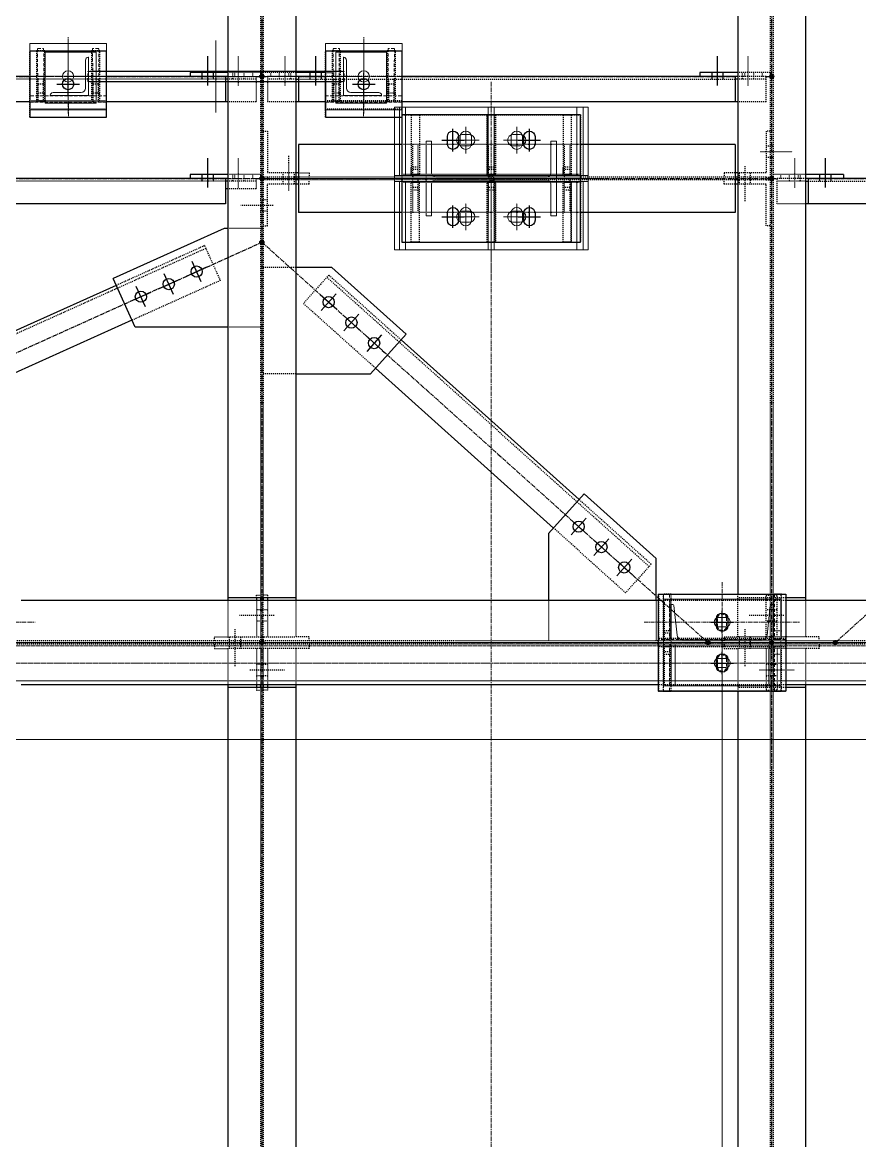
# Model space of a CAD drawing. Header units: millimetres. Extents: x -1319 to 21258, y 11161 to 27532.
# Drawn here: x 14757 to 16399, y 17496 to 19688 of the extents above; entities that cross this region are included whole.
import ezdxf

# ---------------------------------------------------------------- set-up
doc = ezdxf.new("R2010")
doc.units = ezdxf.units.MM
for name, pattern in [('CENTER', [12.7, 7.9375, -1.5875, 1.5875, -1.5875]), ('CENTER2', [1.125, 0.75, -0.125, 0.125, -0.125]), ('DXK_LINE_DOT2', [3.9198, 1.9599, -1.9599]), ('HIDDEN', [9.525, 6.35, -3.175])]:
    doc.linetypes.add(name, pattern=pattern)
for name, color, linetype in [('1', 7, 'Continuous'), ('2', 7, 'Continuous'), ('4', 7, 'Continuous')]:
    doc.layers.add(name, color=color, linetype=linetype)
for name, color, linetype, lineweight in [('Belt', 4, 'Continuous', 9), ('CEN', 1, 'CENTER', 9), ('CENETR LINE', 1, 'CENTER2', 9), ('CENTER', 1, 'CENTER', 9), ('HIDDEN', 3, 'HIDDEN', 9), ('MAIN OBJECT', 2, 'Continuous', 18), ('OBJECT', 2, 'Continuous', 18), ('STR25', 30, 'Continuous', 5), ('STRUC-25HD', 3, 'HIDDEN', 5)]:
    doc.layers.add(name, color=color, linetype=linetype, lineweight=lineweight)

# ---------------------------------------------------------------- blocks, each defined once
blk = doc.blocks.new('A$Cfeb8c868')
at = {"layer": '4', "linetype": 'Continuous'}
for points in [[(9500, -3904, -1), (9500, -3896, -1)], [(9500, -3904, -1), (9500, -3896, -1)], [(10500, -3904, -1), (10500, -3896, -1)], [(9500, -4104, -1), (9500, -4096, -1)], [(9500, -4104, -1), (9500, -4096, -1)], [(10500, -4104, -1), (10500, -4096, -1)], [(10500, -4104, -1), (10500, -4096, -1)], [(9500, -4229, -1), (9500, -4221, -1)], [(9500, -4229, -1), (9500, -4221, -1)], [(9500, -5014, -1), (9500, -5006, -1)], [(9500, -5014, -1), (9500, -5006, -1)], [(10375, -5014, -1), (10375, -5006, -1)], [(10500, -5014, -1), (10500, -5006, -1)], [(10500, -5014, -1), (10500, -5006, -1)], [(10625, -5014, -1), (10625, -5006, -1)]]:
    blk.add_hatch(color=4, dxfattribs=at).paths.add_polyline_path(points)
at = {"layer": '1', "color": 4, "linetype": 'DXK_LINE_DOT2'}
for p, q in [((9497.1, -3071.6), (9497.1, -4922.2)), ((9502.8, -3071.6), (9502.8, -4922.2)), ((10497.1, -3071.6), (10497.1, -4998.7)), ((10502.9, -3071.6), (10502.9, -4998.7)), ((9045, -3948), (9045, -3850)), ((9045, -3850), (9195, -3850)), ((9058, -3850), (9058, -3948)), ((9074, -3850), (9058, -3850)), ((9074, -3948), (9074, -3850)), ((9166, -3850), (9166, -3948)), ((9182, -3850), (9166, -3850)), ((9182, -3948), (9182, -3850)), ((9195, -3948), (9195, -3850)), ((9625, -3948), (9625, -3850)), ((9625, -3850), (9775, -3850)), ((9638, -3850), (9638, -3948)), ((9654, -3850), (9638, -3850)), ((9654, -3948), (9654, -3850)), ((9746, -3850), (9746, -3948)), ((9762, -3850), (9746, -3850)), ((9762, -3948), (9762, -3850)), ((9775, -3948), (9775, -3850)), ((9454.1, -3918), (9454.1, -3860)), ((9545.8, -3918), (9545.8, -3860)), ((10454.1, -3918), (10454.1, -3860)), ((9195, -3900), (9045, -3900)), ((9428.4, -3900), (9489.1, -3900)), ((9497.1, -3892), (9433.4, -3892)), ((9443.1, -3900), (9443.1, -3892)), ((9443.1, -3905), (9443.1, -3900)), ((9447.1, -3900), (9447.1, -3892)), ((9465.1, -3900), (9465.1, -3892)), ((9465.1, -3905), (9465.1, -3900)), ((9482.1, -3900), (9482.1, -3892)), ((9489.1, -3900), (9489.1, -3950)), ((9497.1, -3892), (9497.1, -3900)), ((9566.6, -3892), (9502.8, -3892)), ((9510.8, -3900), (9510.8, -3950)), ((9571.6, -3900), (9510.8, -3900)), ((9517.9, -3900), (9517.9, -3892)), ((9534.8, -3900), (9534.8, -3892)), ((9534.8, -3905), (9534.8, -3900)), ((9552.8, -3900), (9552.8, -3892)), ((9556.8, -3900), (9556.8, -3892)), ((9556.8, -3905), (9556.8, -3900)), ((9625, -3892), (9640.8, -3892)), ((9775, -3900), (9625, -3900)), ((9640.8, -3892), (9640.8, -3900)), ((10489.1, -3900), (10428.4, -3900)), ((10497.1, -3892), (10433.4, -3892)), ((10443.1, -3900), (10443.1, -3892)), ((10443.1, -3905), (10443.1, -3900)), ((10447.1, -3900), (10447.1, -3892)), ((10465.1, -3900), (10465.1, -3892)), ((10465.1, -3905), (10465.1, -3900)), ((10482.1, -3900), (10482.1, -3892)), ((10489.1, -3950), (10489.1, -3900)), ((10497.1, -3892), (10497.1, -3900)), ((9428.4, -3905), (8630, -3905)), ((9061, -3950), (9061, -3905)), ((9071, -3914.9), (9061, -3914.9)), ((9071, -3905), (9071, -3950)), ((9169, -3950), (9169, -3905)), ((9179, -3914.9), (9169, -3914.9)), ((9179, -3905), (9179, -3950)), ((9489.1, -3905), (9433.4, -3905)), ((9566.6, -3905), (9510.8, -3905)), ((9571.6, -3905), (10428.4, -3905)), ((9641, -3950), (9641, -3905)), ((9651, -3914.9), (9641, -3914.9)), ((9651, -3905), (9651, -3950)), ((9749, -3950), (9749, -3905)), ((9759, -3914.9), (9749, -3914.9)), ((9759, -3905), (9759, -3950)), ((10489.1, -3905), (10433.4, -3905)), ((9074, -3933), (9058, -3933)), ((9182, -3933), (9166, -3933)), ((9654, -3933), (9638, -3933)), ((9762, -3933), (9746, -3933)), ((9045, -3964), (9045, -3948)), ((9195, -3948), (9045, -3948)), ((9195, -3950), (9045, -3950)), ((9195, -3964), (9045, -3964)), ((9045, -3980), (9045, -3964)), ((9058, -3948), (9074, -3948)), ((9166, -3948), (9182, -3948)), ((9195, -3964), (9195, -3948)), ((9195, -3980), (9195, -3964)), ((9489.1, -3950), (9428.4, -3950)), ((9566.6, -3950), (9510.8, -3950)), ((9625, -3964), (9625, -3948)), ((9775, -3948), (9625, -3948)), ((9775, -3950), (9625, -3950)), ((9775, -3964), (9625, -3964)), ((9625, -3980), (9625, -3964)), ((9638, -3948), (9654, -3948)), ((9746, -3948), (9762, -3948)), ((9775, -3964), (9775, -3948)), ((9775, -3980), (9775, -3964)), ((10489.1, -3950), (10433.4, -3950)), ((9045, -3980), (9195, -3980)), ((9625, -3980), (9775, -3980)), ((9774.9, -3975), (9774.9, -4225)), ((9774.9, -3975), (10124.9, -3975)), ((9793, -3975), (9793, -4077)), ((9793, -3975), (9793, -4077)), ((9793, -3975), (9809, -3975)), ((9809, -3975), (9809, -4077)), ((9809, -3975), (9809, -4077)), ((9941.9, -3975), (9942, -3975)), ((9941.9, -3975), (9941.9, -4077.1)), ((9941.9, -3975), (9958, -3975)), ((9942, -4077.1), (9942, -3975)), ((9957.9, -3975), (9957.9, -4077.1)), ((9958, -3975), (9958, -4077.1)), ((10091, -3975), (10091, -4077)), ((10091, -3975), (10091, -4077)), ((10091, -3975), (10107, -3975)), ((10107, -3975), (10107, -4077)), ((10107, -3975), (10107, -4077)), ((10124.9, -3975), (10124.9, -4225)), ((9502.8, -4007.2), (9510.8, -4007.2)), ((9510.8, -4007.2), (9510.8, -4089.2)), ((10497.1, -4007.2), (10489.1, -4007.2)), ((10489.1, -4007.2), (10489.1, -4089.2)), ((10124.9, -4033.4), (9774.9, -4033.4)), ((9795.9, -4097.2), (9795.9, -4033.4)), ((9805.9, -4033.4), (9805.9, -4097.2)), ((9944.9, -4097.2), (9944.9, -4033.4)), ((9954.9, -4033.4), (9954.9, -4097.2)), ((10093.9, -4097.2), (10093.9, -4033.4)), ((10103.9, -4033.4), (10103.9, -4097.2)), ((9552.8, -4123.9), (9552.8, -4055.9)), ((10478, -4047.2), (10541, -4047.2)), ((10489.1, -4036.2), (10497.1, -4036.2)), ((10497.1, -4036.2), (10502.9, -4036.2)), ((9454.1, -4118), (9454.1, -4060)), ((9793, -4092), (9793, -4077)), ((9793, -4077), (9793, -4092)), ((9793, -4077), (9809, -4077)), ((9809, -4077), (9809, -4092)), ((9809, -4077), (9809, -4092)), ((9941.9, -4077.1), (9941.9, -4092.1)), ((9941.9, -4077.1), (9958, -4077.1)), ((9942, -4092.1), (9942, -4077.1)), ((9957.9, -4077.1), (9957.9, -4092.1)), ((9958, -4077.1), (9958, -4092.1)), ((10091, -4092), (10091, -4077)), ((10091, -4077), (10091, -4092)), ((10091, -4077), (10107, -4077)), ((10107, -4077), (10107, -4092)), ((10107, -4077), (10107, -4092)), ((10447.1, -4076.2), (10447.1, -4144.2)), ((10489.1, -4058.2), (10497.1, -4058.2)), ((10497.1, -4058.2), (10502.9, -4058.2)), ((10545.8, -4118), (10545.8, -4060)), ((9497.1, -4092), (9433.4, -4092)), ((9443.1, -4100), (9443.1, -4092)), ((9447.1, -4100), (9447.1, -4092)), ((9465.1, -4100), (9465.1, -4092)), ((9482.1, -4100), (9482.1, -4092)), ((9497.1, -4092), (9497.1, -4100)), ((9510.8, -4097.2), (9502.8, -4097.2)), ((9566.6, -4089.2), (9510.8, -4089.2)), ((9510.8, -4097.2), (9510.8, -4102.9)), ((9566.6, -4097.2), (9510.8, -4097.2)), ((9541.8, -4097.2), (9541.8, -4089.2)), ((9541.8, -4102.9), (9541.8, -4097.2)), ((9563.8, -4097.2), (9563.8, -4089.2)), ((9563.8, -4102.9), (9563.8, -4097.2)), ((9571.6, -4097.2), (9566.6, -4097.2)), ((9571.6, -4089.2), (9592.9, -4089.2)), ((10124.9, -4097.2), (9571.6, -4097.2)), ((9592.9, -4089.2), (9592.9, -4097.2)), ((9775, -4108), (9775, -4092)), ((9775, -4108), (9775, -4092)), ((9775, -4092), (9775, -4092)), ((10124.9, -4092), (9775, -4092)), ((9793, -4092), (9793, -4092)), ((9809, -4092), (9793, -4092)), ((9805.9, -4082.1), (9795.9, -4082.1)), ((9941.9, -4092.1), (9942, -4092.1)), ((9958, -4092.1), (9941.9, -4092.1)), ((9954.9, -4082.1), (9944.9, -4082.1)), ((10091, -4092), (10091, -4092)), ((10107, -4092), (10091, -4092)), ((10103.9, -4082.1), (10093.9, -4082.1)), ((10489.1, -4097.2), (10124.9, -4097.2)), ((10125, -4108), (10125, -4092)), ((10407.1, -4089.2), (10407.1, -4097.2)), ((10428.4, -4089.2), (10407.1, -4089.2)), ((10489.1, -4089.2), (10433.4, -4089.2)), ((10436.1, -4089.2), (10436.1, -4097.2)), ((10436.1, -4097.2), (10436.1, -4102.9)), ((10458.1, -4089.2), (10458.1, -4097.2)), ((10458.1, -4097.2), (10458.1, -4102.9)), ((10489.1, -4097.2), (10489.1, -4102.9)), ((10489.1, -4097.2), (10497.1, -4097.2)), ((10566.6, -4092), (10502.9, -4092)), ((10517.9, -4100), (10517.9, -4092)), ((10534.8, -4100), (10534.8, -4092)), ((10552.8, -4100), (10552.8, -4092)), ((10556.8, -4100), (10556.8, -4092)), ((9428.4, -4105), (8630, -4105)), ((9428.4, -4100), (9489.1, -4100)), ((9428.4, -4120), (9428.4, -4150)), ((9489.1, -4105), (9433.4, -4105)), ((9489.1, -4120), (9433.4, -4120)), ((9443.1, -4105), (9443.1, -4100)), ((9465.1, -4105), (9465.1, -4100)), ((9489.1, -4100), (9489.1, -4120)), ((9510.8, -4102.9), (9502.8, -4102.9)), ((9566.6, -4102.9), (9510.8, -4102.9)), ((9510.8, -4192.9), (9510.8, -4110.9)), ((9566.6, -4110.9), (9510.8, -4110.9)), ((9541.8, -4110.9), (9541.8, -4102.9)), ((9563.8, -4110.9), (9563.8, -4102.9)), ((9571.6, -4102.9), (9566.6, -4102.9)), ((10428.4, -4102.9), (9571.6, -4102.9)), ((9592.9, -4110.9), (9571.6, -4110.9)), ((9592.9, -4110.9), (9592.9, -4102.9)), ((9775, -4108), (9775, -4108)), ((10124.9, -4108), (9775, -4108)), ((9809, -4108.1), (9793, -4108.1)), ((9793, -4123.1), (9793, -4108.1)), ((9793, -4123.1), (9793, -4108.1)), ((9795.9, -4166.6), (9795.9, -4102.9)), ((9805.9, -4117.9), (9795.9, -4117.9)), ((9805.9, -4102.9), (9805.9, -4166.6)), ((9809, -4123.1), (9809, -4108.1)), ((9809, -4123.1), (9809, -4108.1)), ((9809, -4108.1), (9809, -4108.1)), ((9958, -4108), (9941.9, -4108)), ((9941.9, -4123), (9941.9, -4108)), ((9942, -4123), (9942, -4108)), ((9944.9, -4166.6), (9944.9, -4102.9)), ((9954.9, -4117.9), (9944.9, -4117.9)), ((9954.9, -4102.9), (9954.9, -4166.6)), ((9957.9, -4123), (9957.9, -4108)), ((9957.9, -4108), (9958, -4108)), ((9958, -4108), (9958, -4123)), ((10107, -4108.1), (10091, -4108.1)), ((10091, -4123.1), (10091, -4108.1)), ((10091, -4123.1), (10091, -4108.1)), ((10093.9, -4166.6), (10093.9, -4102.9)), ((10103.9, -4117.9), (10093.9, -4117.9)), ((10103.9, -4102.9), (10103.9, -4166.6)), ((10107, -4108.1), (10107, -4123.1)), ((10107, -4123.1), (10107, -4108.1)), ((10107, -4108.1), (10107, -4108.1)), ((10407.1, -4110.9), (10407.1, -4102.9)), ((10428.4, -4110.9), (10407.1, -4110.9)), ((10428.4, -4102.9), (10433.4, -4102.9)), ((10489.1, -4102.9), (10433.4, -4102.9)), ((10489.1, -4110.9), (10433.4, -4110.9)), ((10436.1, -4102.9), (10436.1, -4110.9)), ((10458.1, -4102.9), (10458.1, -4110.9)), ((10489.1, -4102.9), (10497.1, -4102.9)), ((10489.1, -4192.9), (10489.1, -4110.9)), ((10571.6, -4100), (10510.9, -4100)), ((10510.9, -4150), (10510.9, -4100)), ((10566.6, -4105), (10510.9, -4105)), ((10534.8, -4105), (10534.8, -4100)), ((10556.8, -4105), (10556.8, -4100)), ((10571.6, -4105), (11400, -4105)), ((9502.8, -4141.9), (9497.1, -4141.9)), ((9510.8, -4141.9), (9502.8, -4141.9)), ((9809, -4123.1), (9793, -4123.1)), ((9793, -4225), (9793, -4123.1)), ((9793, -4225), (9793, -4123.1)), ((9809, -4225), (9809, -4123.1)), ((9809, -4225), (9809, -4123.1)), ((9958, -4123), (9941.9, -4123)), ((9941.9, -4225), (9941.9, -4123)), ((9942, -4225), (9942, -4123)), ((9957.9, -4225), (9957.9, -4123)), ((9958, -4123), (9958, -4225)), ((10107, -4123.1), (10091, -4123.1)), ((10091, -4225), (10091, -4123.1)), ((10091, -4225), (10091, -4123.1)), ((10107, -4123.1), (10107, -4225)), ((10107, -4225), (10107, -4123.1)), ((9428.4, -4150), (9428.4, -4150)), ((9522, -4152.9), (9459, -4152.9)), ((9502.8, -4163.9), (9497.1, -4163.9)), ((9510.8, -4163.9), (9502.8, -4163.9)), ((10566.6, -4150), (10510.9, -4150)), ((10124.9, -4166.6), (9774.9, -4166.6)), ((9497.1, -4197.9), (9433.4, -4197.9)), ((9502.8, -4192.9), (9510.8, -4192.9)), ((10497.1, -4192.9), (10489.1, -4192.9)), ((9774.9, -4225), (10124.9, -4225)), ((9809, -4225), (9809, -4225)), ((9958, -4225), (9941.9, -4225)), ((9957.9, -4225), (9958, -4225)), ((10107, -4225), (10107, -4225)), ((9390.1, -4237.2), (8642.5, -4573.6)), ((9387.6, -4231.7), (9214.4, -4309.7)), ((9387.6, -4231.7), (9418.4, -4300.1)), ((9566.6, -4274.6), (9502.8, -4274.6)), ((9631.7, -4289.4), (9581.6, -4345.2)), ((10259.6, -4860.8), (9627.7, -4293.9)), ((9631.7, -4289.4), (9773.1, -4416.3)), ((9418.4, -4300.1), (9245.1, -4378.1)), ((9723, -4472.1), (9581.6, -4345.2)), ((9497.1, -4391.7), (9433.4, -4391.7)), ((9566.6, -4483.3), (9502.8, -4483.3)), ((10263.6, -4856.3), (10122.2, -4729.4)), ((10213.5, -4912.2), (10072.1, -4785.3)), ((10263.6, -4856.3), (10213.5, -4912.2)), ((9433.4, -4927.2), (9433.4, -4998.7)), ((9489.2, -4922.2), (9489.2, -4916.7)), ((9489.2, -4916.7), (9497.1, -4916.7)), ((9489.2, -4927.2), (9489.2, -4998.7)), ((9497.1, -4922.2), (9497.1, -4927.2)), ((9497.1, -4927.2), (9497.1, -4998.7)), ((9510.8, -4916.7), (9502.8, -4916.7)), ((9502.8, -4922.2), (9502.8, -4927.2)), ((9502.8, -4998.7), (9502.8, -4927.2)), ((9510.8, -4916.7), (9510.8, -4922.2)), ((9510.8, -4927.2), (9510.8, -4998.7)), ((9566.6, -4927.2), (9566.6, -4998.7)), ((10062.1, -4927.2), (10062.1, -5006.7)), ((10273.5, -4927.2), (10273.5, -5006.7)), ((10277.9, -4915), (10278, -5105)), ((10277.9, -4915), (10528, -4915)), ((10528, -4927.2), (10277.9, -4927.2)), ((10287, -4915), (10287, -5002)), ((10303, -4915), (10287, -4915)), ((10290, -5006.7), (10290, -4927.2)), ((10300, -4927.2), (10300, -5006.7)), ((10303, -5002), (10303, -4915)), ((10433.4, -4998.7), (10433.4, -4915)), ((10528, -4922.2), (10433.4, -4922.2)), ((10489.1, -4998.7), (10489.1, -4916.7)), ((10489.1, -4916.7), (10497.1, -4916.7)), ((10510.9, -4916.7), (10502.9, -4916.7)), ((10503, -4915), (10503, -5002)), ((10519, -4915), (10503, -4915)), ((10510.9, -4998.7), (10510.9, -4916.7)), ((10519, -5002), (10519, -4915)), ((10528, -4915), (10528, -5105)), ((10566.6, -4927.2), (10566.6, -4998.7)), ((9497.1, -4945.7), (9489.2, -4945.7)), ((9502.8, -4945.7), (9497.1, -4945.7)), ((9510.8, -4945.7), (9502.8, -4945.7)), ((10497.1, -4945.7), (10489.1, -4945.7)), ((10502.9, -4945.7), (10497.1, -4945.7)), ((10510.9, -4945.7), (10502.9, -4945.7)), ((9523.9, -4956.7), (9455.9, -4956.7)), ((9497.1, -4967.7), (9489.2, -4967.7)), ((9502.8, -4967.7), (9497.1, -4967.7)), ((9510.8, -4967.7), (9502.8, -4967.7)), ((10523.9, -4956.7), (10455.9, -4956.7)), ((10497.1, -4967.7), (10489.1, -4967.7)), ((10502.9, -4967.7), (10497.1, -4967.7)), ((10510.9, -4967.7), (10502.9, -4967.7)), ((9407.2, -5006.7), (9407.2, -4998.7)), ((9407.2, -4998.7), (9433.4, -4998.7)), ((9433.4, -4998.7), (9566.6, -4998.7)), ((9436.2, -4998.7), (9436.2, -5006.7)), ((9447.2, -4983.6), (9447.2, -5056.6)), ((9458.2, -4998.7), (9458.2, -5006.7)), ((9497.1, -4998.7), (9497.1, -5006.7)), ((9502.8, -4998.7), (9502.8, -5006.7)), ((9592.9, -4998.7), (9566.6, -4998.7)), ((9592.9, -5006.7), (9592.9, -4998.7)), ((10303, -4987), (10287, -4987)), ((10300, -4991.7), (10290, -4991.7)), ((10407.1, -5006.7), (10407.1, -4998.7)), ((10407.1, -4998.7), (10433.4, -4998.7)), ((10566.6, -4998.7), (10433.4, -4998.7)), ((10436.1, -4998.7), (10436.1, -5006.7)), ((10447.1, -4983.6), (10447.1, -5056.6)), ((10458.1, -4998.7), (10458.1, -5006.7)), ((10497.1, -4998.7), (10497.1, -5006.7)), ((10502.9, -4998.7), (10502.9, -5006.7)), ((10519, -4987), (10503, -4987)), ((10592.9, -4998.7), (10566.6, -4998.7)), ((10592.9, -5006.7), (10592.9, -4998.7)), ((11487.3, -5006.7), (8630, -5006.7)), ((11487.3, -5013.3), (8630, -5013.3)), ((9407.2, -5013.3), (9407.2, -5021.3)), ((9436.2, -5006.7), (9436.2, -5013.3)), ((9436.2, -5013.3), (9436.2, -5021.3)), ((9458.2, -5006.7), (9458.2, -5013.3)), ((9458.2, -5013.3), (9458.2, -5021.3)), ((9497.1, -5021.3), (9497.1, -5013.3)), ((9502.8, -5021.3), (9502.8, -5013.3)), ((9592.9, -5013.3), (9592.9, -5021.3)), ((10278, -5018), (10278, -5002)), ((10528, -5002), (10278, -5002)), ((10528, -5018), (10278, -5018)), ((10287, -5002), (10303, -5002)), ((10303, -5018), (10287, -5018)), ((10287, -5018), (10287, -5105)), ((10290, -5092.8), (10290, -5013.3)), ((10300, -5013.3), (10300, -5092.8)), ((10303, -5105), (10303, -5018)), ((10407.1, -5013.3), (10407.1, -5021.3)), ((10436.1, -5006.7), (10436.1, -5013.3)), ((10436.1, -5013.3), (10436.1, -5021.3)), ((10458.1, -5006.7), (10458.1, -5013.3)), ((10458.1, -5013.3), (10458.1, -5021.3)), ((10497.1, -5021.3), (10497.1, -5013.3)), ((10502.9, -5021.3), (10502.9, -5013.3)), ((10503, -5002), (10519, -5002)), ((10519, -5018), (10503, -5018)), ((10503, -5018), (10503, -5105)), ((10519, -5105), (10519, -5018)), ((10528, -5018), (10528, -5002)), ((10592.9, -5013.3), (10592.9, -5021.3)), ((9407.2, -5021.3), (9433.4, -5021.3)), ((9566.6, -5021.3), (9433.4, -5021.3)), ((9433.4, -5021.3), (9433.4, -5092.8)), ((9489.2, -5021.3), (9489.2, -5092.8)), ((9497.1, -5021.3), (9497.1, -5092.8)), ((9502.8, -5021.3), (9502.8, -5103.3)), ((9510.8, -5021.3), (9510.8, -5092.8)), ((9566.6, -5021.3), (9566.6, -5092.8)), ((9592.9, -5021.3), (9566.6, -5021.3)), ((10303, -5033), (10287, -5033)), ((10300, -5028.3), (10290, -5028.3)), ((10407.1, -5021.3), (10433.4, -5021.3)), ((10566.6, -5021.3), (10433.4, -5021.3)), ((10433.4, -5021.3), (10433.4, -5105)), ((10489.1, -5021.3), (10489.1, -5103.3)), ((10497.1, -5021.3), (10497.1, -7578.7)), ((10502.9, -5021.3), (10502.9, -7578.7)), ((10519, -5033), (10503, -5033)), ((10510.9, -5021.3), (10510.9, -5103.3)), ((10566.6, -5021.3), (10566.6, -5092.8)), ((10592.9, -5021.3), (10566.6, -5021.3)), ((9476.2, -5063.3), (9544.2, -5063.3)), ((9489.2, -5052.3), (9497.1, -5052.3)), ((9497.1, -5052.3), (9502.8, -5052.3)), ((9502.8, -5052.3), (9510.8, -5052.3)), ((10476.1, -5063.3), (10544.1, -5063.3)), ((10489.1, -5052.3), (10497.1, -5052.3)), ((10497.1, -5052.3), (10502.9, -5052.3)), ((10502.9, -5052.3), (10510.9, -5052.3)), ((9489.2, -5074.3), (9497.1, -5074.3)), ((9497.1, -5074.3), (9502.8, -5074.3)), ((9502.8, -5074.3), (9510.8, -5074.3)), ((10489.1, -5074.3), (10497.1, -5074.3)), ((10497.1, -5074.3), (10502.9, -5074.3)), ((10502.9, -5074.3), (10510.9, -5074.3)), ((9489.2, -5097.8), (9489.2, -5103.3)), ((9489.2, -5103.3), (9497.1, -5103.3)), ((9497.1, -5097.8), (9497.1, -5092.8)), ((9497.1, -5097.8), (9497.1, -7502.2)), ((9502.8, -5103.3), (9502.8, -7502.2)), ((9510.8, -5103.3), (9502.8, -5103.3)), ((9510.8, -5097.8), (9510.8, -5103.3)), ((10528, -5092.8), (10278, -5092.8)), ((10278, -5105), (10528, -5105)), ((10287, -5105), (10303, -5105)), ((10528, -5097.8), (10433.4, -5097.8)), ((10489.1, -5103.3), (10497.1, -5103.3)), ((10510.9, -5103.3), (10502.9, -5103.3)), ((10503, -5105), (10519, -5105))]:
    blk.add_line(p, q, dxfattribs=at)
at = {"layer": '2', "color": 4, "linetype": 'Continuous'}
for p, q in [((9433.4, -3071.6), (9433.4, -4927.2)), ((9566.6, -3071.6), (9566.6, -4927.2)), ((10433.4, -3071.6), (10433.4, -4915)), ((10566.6, -3071.6), (10566.6, -4927.2)), ((9045, -3850), (9195, -3850)), ((9045, -3850), (9045, -3980)), ((9195, -3980), (9195, -3850)), ((9625, -3850), (9775, -3850)), ((9625, -3850), (9625, -3980)), ((9775, -3980), (9775, -3850)), ((9394.1, -3918), (9394.1, -3860)), ((9605.8, -3918), (9605.8, -3860)), ((10394.1, -3918), (10394.1, -3860)), ((9045, -3900), (8630, -3900)), ((9120, -3937), (9120, -3893)), ((9428.4, -3900), (9195, -3900)), ((9433.4, -3892), (9359.1, -3892)), ((9359.1, -3892), (9359.1, -3900)), ((9383.1, -3900), (9383.1, -3892)), ((9383.1, -3905), (9383.1, -3900)), ((9405.1, -3900), (9405.1, -3892)), ((9405.1, -3905), (9405.1, -3900)), ((9428.4, -3900), (9428.4, -3950)), ((9433.4, -3900), (9428.4, -3900)), ((9625, -3892), (9566.6, -3892)), ((9571.6, -3900), (9566.6, -3900)), ((9625, -3900), (9571.6, -3900)), ((9571.6, -3900), (9571.6, -3950)), ((9594.8, -3900), (9594.8, -3892)), ((9594.8, -3905), (9594.8, -3900)), ((9616.8, -3900), (9616.8, -3892)), ((9616.8, -3905), (9616.8, -3900)), ((9700, -3937), (9700, -3893)), ((10428.4, -3900), (9775, -3900)), ((10433.4, -3892), (10359.1, -3892)), ((10359.1, -3892), (10359.1, -3900)), ((10383.1, -3900), (10383.1, -3892)), ((10383.1, -3905), (10383.1, -3900)), ((10405.1, -3900), (10405.1, -3892)), ((10405.1, -3905), (10405.1, -3900)), ((10428.4, -3900), (10428.4, -3950)), ((10433.4, -3900), (10428.4, -3900)), ((9098, -3915), (9142, -3915)), ((9433.4, -3905), (9428.4, -3905)), ((9566.6, -3905), (9571.6, -3905)), ((9678, -3915), (9722, -3915)), ((10433.4, -3905), (10428.4, -3905)), ((9045, -3950), (8625, -3950)), ((9433.4, -3950), (9195, -3950)), ((9625, -3950), (9566.6, -3950)), ((10433.4, -3950), (9775, -3950)), ((9045, -3980), (9195, -3980)), ((9625, -3980), (9775, -3980)), ((9774.9, -3975), (9774.9, -4225)), ((10124.9, -3975), (9774.9, -3975)), ((9793, -3975), (9793, -3975)), ((9793, -3975), (9793, -3975)), ((9793, -3975), (9793, -3975)), ((9793, -3975), (9809, -3975)), ((9793, -3975), (9793, -3975)), ((9809, -3975), (9809, -3975)), ((10091, -3975), (10091, -3975)), ((10091, -3975), (10091, -3975)), ((10091, -3975), (10091, -3975)), ((10091, -3975), (10107, -3975)), ((10091, -3975), (10091, -3975)), ((10107, -3975), (10107, -3975)), ((10124.9, -4225), (10124.9, -3975)), ((9864.8, -4013.8), (9867.1, -4010.2)), ((9867.1, -4010.2), (9870.7, -4007.9)), ((9870.7, -4007.9), (9874.9, -4007)), ((9874.9, -4047), (9874.9, -4003)), ((9874.9, -4007), (9874.9, -4007)), ((9874.9, -4007), (9879.1, -4007.9)), ((9879.1, -4007.9), (9882.7, -4010.2)), ((9882.7, -4010.2), (9885.1, -4013.8)), ((10014.8, -4013.8), (10017.1, -4010.3)), ((10017.1, -4010.3), (10020.7, -4007.9)), ((10020.7, -4007.9), (10024.9, -4007)), ((10024.9, -4047), (10024.9, -4003)), ((10024.9, -4007), (10024.9, -4007)), ((10024.9, -4007), (10029.1, -4007.9)), ((10029.1, -4007.9), (10032.7, -4010.3)), ((10032.7, -4010.3), (10035.1, -4013.8)), ((9571.6, -4033.4), (9571.6, -4166.6)), ((9774.9, -4033.4), (9571.6, -4033.4)), ((9852.9, -4025), (9896.9, -4025)), ((9863.9, -4018), (9864.8, -4013.8)), ((9863.9, -4032), (9863.9, -4018)), ((9864.8, -4036.2), (9863.9, -4032)), ((9885.1, -4013.8), (9885.9, -4018)), ((9885.9, -4032), (9885.1, -4036.2)), ((9885.9, -4018), (9885.9, -4032)), ((10002.9, -4025), (10046.9, -4025)), ((10013.9, -4018), (10014.8, -4013.8)), ((10013.9, -4032), (10013.9, -4018)), ((10014.8, -4036.2), (10013.9, -4032)), ((10035.1, -4013.8), (10035.9, -4018)), ((10035.9, -4032), (10035.1, -4036.2)), ((10035.9, -4018), (10035.9, -4032)), ((10428.4, -4033.4), (10124.9, -4033.4)), ((10428.4, -4033.4), (10428.4, -4166.6)), ((9867.1, -4039.8), (9864.8, -4036.2)), ((9870.7, -4042.2), (9867.1, -4039.8)), ((9874.9, -4043), (9870.7, -4042.2)), ((9879.1, -4042.2), (9874.9, -4043)), ((9874.9, -4043), (9874.9, -4043)), ((9882.7, -4039.8), (9879.1, -4042.2)), ((9885.1, -4036.2), (9882.7, -4039.8)), ((10017.1, -4039.8), (10014.8, -4036.2)), ((10020.7, -4042.2), (10017.1, -4039.8)), ((10024.9, -4043), (10020.7, -4042.2)), ((10029.1, -4042.2), (10024.9, -4043)), ((10024.9, -4043), (10024.9, -4043)), ((10032.7, -4039.8), (10029.1, -4042.2)), ((10035.1, -4036.2), (10032.7, -4039.8)), ((9394.1, -4118), (9394.1, -4060)), ((10605.8, -4118), (10605.8, -4060)), ((9433.4, -4092), (9359.1, -4092)), ((9359.1, -4092), (9359.1, -4100)), ((9383.1, -4100), (9383.1, -4092)), ((9405.1, -4100), (9405.1, -4092)), ((9571.6, -4089.2), (9566.6, -4089.2)), ((9571.6, -4097.2), (9566.6, -4097.2)), ((10124.9, -4092), (10125, -4092)), ((10125, -4092), (10125, -4108)), ((10433.4, -4089.2), (10428.4, -4089.2)), ((10433.4, -4097.2), (10428.4, -4097.2)), ((10640.8, -4092), (10566.6, -4092)), ((10594.8, -4100), (10594.8, -4092)), ((10616.8, -4100), (10616.8, -4092)), ((10640.8, -4092), (10640.8, -4100)), ((9428.4, -4100), (8630, -4100)), ((9383.1, -4105), (9383.1, -4100)), ((9405.1, -4105), (9405.1, -4100)), ((9428.4, -4100), (9428.4, -4150)), ((9433.4, -4100), (9428.4, -4100)), ((9433.4, -4105), (9428.4, -4105)), ((9433.4, -4120), (9428.4, -4120)), ((9571.6, -4102.9), (9566.6, -4102.9)), ((9571.6, -4110.9), (9566.6, -4110.9)), ((10125, -4108), (10124.9, -4108)), ((10433.4, -4102.9), (10428.4, -4102.9)), ((10433.4, -4110.9), (10428.4, -4110.9)), ((10571.6, -4100), (10566.6, -4100)), ((10566.6, -4105), (10571.6, -4105)), ((11400, -4100), (10571.6, -4100)), ((10571.6, -4100), (10571.6, -4150)), ((10594.8, -4105), (10594.8, -4100)), ((10616.8, -4105), (10616.8, -4100)), ((9428.4, -4150), (8625, -4150)), ((9863.9, -4168), (9864.7, -4163.8)), ((9864.7, -4163.8), (9867.1, -4160.2)), ((9867.1, -4160.2), (9870.7, -4157.9)), ((9870.7, -4157.9), (9874.9, -4157)), ((9874.9, -4197), (9874.9, -4153)), ((9874.9, -4157), (9874.9, -4157)), ((9874.9, -4157), (9879.1, -4157.9)), ((9879.1, -4157.9), (9882.7, -4160.2)), ((9882.7, -4160.2), (9885.1, -4163.8)), ((9885.1, -4163.8), (9885.9, -4168)), ((10013.9, -4168), (10014.7, -4163.8)), ((10014.7, -4163.8), (10017.1, -4160.3)), ((10017.1, -4160.3), (10020.7, -4157.9)), ((10020.7, -4157.9), (10024.9, -4157)), ((10024.9, -4197), (10024.9, -4153)), ((10024.9, -4157), (10024.9, -4157)), ((10024.9, -4157), (10029.1, -4157.9)), ((10029.1, -4157.9), (10032.7, -4160.3)), ((10032.7, -4160.3), (10035.1, -4163.8)), ((10035.1, -4163.8), (10035.9, -4168)), ((11405, -4150), (10566.6, -4150)), ((9774.9, -4166.6), (9571.6, -4166.6)), ((9852.9, -4175), (9896.9, -4175)), ((9863.9, -4182), (9863.9, -4168)), ((9864.7, -4186.2), (9863.9, -4182)), ((9867.1, -4189.8), (9864.7, -4186.2)), ((9885.1, -4186.2), (9882.7, -4189.8)), ((9885.9, -4182), (9885.1, -4186.2)), ((9885.9, -4168), (9885.9, -4182)), ((10002.9, -4175), (10046.9, -4175)), ((10013.9, -4182), (10013.9, -4168)), ((10014.7, -4186.2), (10013.9, -4182)), ((10017.1, -4189.8), (10014.7, -4186.2)), ((10035.1, -4186.2), (10032.7, -4189.8)), ((10035.9, -4182), (10035.1, -4186.2)), ((10035.9, -4168), (10035.9, -4182)), ((10428.4, -4166.6), (10124.9, -4166.6)), ((9426.3, -4197.9), (9208.2, -4296)), ((9433.4, -4197.9), (9426.3, -4197.9)), ((9870.7, -4192.2), (9867.1, -4189.8)), ((9874.9, -4193), (9870.7, -4192.2)), ((9879.1, -4192.2), (9874.9, -4193)), ((9874.9, -4193), (9874.9, -4193)), ((9882.7, -4189.8), (9879.1, -4192.2)), ((10020.7, -4192.2), (10017.1, -4189.8)), ((10024.9, -4193), (10020.7, -4192.2)), ((10029.1, -4192.2), (10024.9, -4193)), ((10024.9, -4193), (10024.9, -4193)), ((10032.7, -4189.8), (10029.1, -4192.2)), ((9774.9, -4225), (10124.9, -4225)), ((9809, -4225), (9793, -4225)), ((9793, -4225), (9793, -4225)), ((9793, -4225), (9793, -4225)), ((9809, -4225), (9809, -4225)), ((10107, -4225), (10091, -4225)), ((9352.1, -4291.6), (9392.2, -4273.5)), ((9381.1, -4302.6), (9363.1, -4262.5)), ((9637.6, -4274.6), (9566.6, -4274.6)), ((9783.1, -4405.1), (9637.6, -4274.6)), ((9251.3, -4391.7), (9208.2, -4296)), ((9326.4, -4327.2), (9308.4, -4287.1)), ((9214.4, -4309.7), (8813.3, -4490.2)), ((9271.7, -4351.9), (9253.7, -4311.7)), ((9297.3, -4316.2), (9337.5, -4298.1)), ((9242.6, -4340.8), (9282.8, -4322.8)), ((9647.4, -4357.2), (9614.6, -4327.9)), ((9645.7, -4326.2), (9616.3, -4358.9)), ((9245.1, -4378.1), (8844, -4558.6)), ((9692.1, -4397.3), (9659.3, -4367.9)), ((9690.4, -4366.2), (9661, -4399)), ((9433.4, -4391.7), (9251.3, -4391.7)), ((9735, -4406.3), (9705.7, -4439.1)), ((9713, -4483.3), (9783.1, -4405.1)), ((9736.7, -4437.4), (9704, -4408)), ((10122.2, -4729.4), (9773.1, -4416.3)), ((10072.1, -4785.3), (9723, -4472.1)), ((9566.6, -4483.3), (9713, -4483.3)), ((10132.2, -4718.3), (10062.1, -4796.4)), ((10273.5, -4845.1), (10132.2, -4718.3)), ((10105.1, -4767.9), (10137.9, -4797.3)), ((10106.8, -4799), (10136.2, -4766.2)), ((10062.1, -4796.4), (10062.1, -4927.2)), ((10149.8, -4808), (10182.6, -4837.3)), ((10151.5, -4839), (10180.9, -4806.3)), ((10273.5, -4927.2), (10273.5, -4845.1)), ((10194.5, -4848), (10227.2, -4877.4)), ((10196.1, -4879.1), (10225.5, -4846.3)), ((10277.9, -4927.2), (9028, -4927.2)), ((9566.6, -4922.2), (9433.4, -4922.2)), ((9489.2, -4922.2), (9489.2, -4927.2)), ((9497.1, -4922.2), (9497.1, -4927.2)), ((9502.8, -4922.2), (9502.8, -4927.2)), ((9510.8, -4922.2), (9510.8, -4927.2)), ((10278, -5105), (10277.9, -4915)), ((10277.9, -4915), (10528, -4915)), ((10528, -4915), (10528, -5105)), ((10566.6, -4922.2), (10528, -4922.2)), ((11374.9, -4927.2), (10528, -4927.2)), ((10395.2, -4955.2), (10398.8, -4952.8)), ((10398.8, -4952.8), (10403, -4952)), ((10403, -4992), (10403, -4948)), ((10403, -4952), (10403, -4952)), ((10403, -4952), (10407.2, -4952.8)), ((10407.2, -4952.8), (10410.7, -4955.2)), ((10381, -4970), (10425, -4970)), ((10392, -4963), (10392.8, -4958.8)), ((10392, -4977), (10392, -4963)), ((10392.8, -4958.8), (10395.2, -4955.2)), ((10410.7, -4955.2), (10413.1, -4958.8)), ((10413.1, -4958.8), (10414, -4963)), ((10414, -4963), (10414, -4977)), ((10392.8, -4981.2), (10392, -4977)), ((10395.2, -4984.8), (10392.8, -4981.2)), ((10398.8, -4987.1), (10395.2, -4984.8)), ((10403, -4988), (10398.8, -4987.1)), ((10407.2, -4987.1), (10403, -4988)), ((10403, -4988), (10403, -4988)), ((10410.7, -4984.8), (10407.2, -4987.1)), ((10413.1, -4981.2), (10410.7, -4984.8)), ((10414, -4977), (10413.1, -4981.2)), ((10392, -5043), (10392.8, -5038.8)), ((10392.8, -5038.8), (10395.2, -5035.2)), ((10395.2, -5035.2), (10398.8, -5032.8)), ((10398.8, -5032.8), (10403, -5032)), ((10403, -5072), (10403, -5028)), ((10403, -5032), (10403, -5032)), ((10403, -5032), (10407.2, -5032.8)), ((10407.2, -5032.8), (10410.7, -5035.2)), ((10410.7, -5035.2), (10413.1, -5038.8)), ((10413.1, -5038.8), (10414, -5043)), ((10381, -5050), (10425, -5050)), ((10392, -5057), (10392, -5043)), ((10392.8, -5061.2), (10392, -5057)), ((10395.2, -5064.8), (10392.8, -5061.2)), ((10413.1, -5061.2), (10410.7, -5064.8)), ((10414, -5057), (10413.1, -5061.2)), ((10414, -5043), (10414, -5057)), ((10398.8, -5067.1), (10395.2, -5064.8)), ((10403, -5068), (10398.8, -5067.1)), ((10407.2, -5067.1), (10403, -5068)), ((10403, -5068), (10403, -5068)), ((10410.7, -5064.8), (10407.2, -5067.1)), ((10278, -5092.8), (9028, -5092.8)), ((9433.4, -5092.8), (9433.4, -7507.2)), ((9566.6, -5097.8), (9433.4, -5097.8)), ((9489.2, -5092.8), (9489.2, -5097.8)), ((9497.1, -5092.8), (9497.1, -5097.8)), ((9502.8, -5092.8), (9502.8, -5097.8)), ((9510.8, -5092.8), (9510.8, -5097.8)), ((9566.6, -5092.8), (9566.6, -7507.2)), ((10528, -5105), (10278, -5105)), ((10433.4, -5105), (10433.4, -7495)), ((11375, -5092.8), (10528, -5092.8)), ((10566.6, -5097.8), (10528, -5097.8)), ((10566.6, -5092.8), (10566.6, -7507.2))]:
    blk.add_line(p, q, dxfattribs=at)
for centre in [(9120, -3915), (9700, -3915), (9372.1, -4282.5), (9317.4, -4307.2), (9262.7, -4331.8), (9631, -4342.5), (9675.7, -4382.6), (9720.3, -4422.7), (10121.5, -4782.6), (10166.2, -4822.7), (10210.8, -4862.7)]:
    blk.add_circle(centre, 11, dxfattribs=at)
at = {"layer": '4', "color": 4, "linetype": 'CENTER'}
for p, q in [((9500, -3000), (9500, -5010)), ((10500, -3000), (10500, -5010)), ((8630, -3900), (9045, -3900)), ((9195, -3900), (9428.4, -3900)), ((9489.1, -3900), (9500, -3900)), ((9500, -3900), (9510.8, -3900)), ((9571.6, -3900), (9625, -3900)), ((9775, -3900), (10428.4, -3900)), ((10489.1, -3900), (10500, -3900)), ((8630, -4100), (9428.4, -4100)), ((9489.1, -4100), (9500, -4100)), ((9500, -4100), (10500, -4100)), ((10500, -4100), (10510.9, -4100)), ((10571.6, -4100), (11400, -4100)), ((8500, -4675), (9500, -4225)), ((9500, -4225), (10375, -5010)), ((10625, -5010), (11500, -4225)), ((8500, -5010), (11500, -5010)), ((9500, -5010), (9500, -7590)), ((10500, -5010), (10500, -7590))]:
    blk.add_line(p, q, dxfattribs=at)
at = {"layer": '4', "color": 4, "linetype": 'Continuous'}
for centre in [(9500, -3900), (9500, -3900), (10500, -3900), (9500, -4100), (9500, -4100), (10500, -4100), (10500, -4100), (9500, -4225), (9500, -4225), (9500, -5010), (9500, -5010), (10375, -5010), (10500, -5010), (10500, -5010), (10625, -5010)]:
    blk.add_circle(centre, 4, dxfattribs=at)
blk = doc.blocks.new('A$C8184bacf')
at = {"color": 1, "ltscale": 0.8}
for p, q in [((9657.5, -3890, 99252991.4), (9162.5, -3890, 99252991.4)), ((9162.5, -3910, 99252991.4), (9657.5, -3910, 99252991.4))]:
    blk.add_line(p, q, dxfattribs=at)
at = {"layer": 'Belt', "color": 1}
blk.add_line((15503.8, -5200, 448149754.8), (2588.1, -5200, 448149754.8), dxfattribs=at)
at = {"layer": 'CEN', "color": 1}
for p, q in [((9120.5, -3977.7, -817779372.4), (9120, -3822.7, -367330005.9)), ((9120, -3972.5, -817779372.4), (9120, -3827.5, -817779372.4)), ((9699.5, -3977.7, -817779372.4), (9700, -3822.7, -367330005.9)), ((9700, -3972.5, -817779372.4), (9700, -3827.5, -817779372.4)), ((9207.5, -3900, -817779372.4), (9032.5, -3900, -817779372.4)), ((9195, -3900, -817779372.4), (9050, -3900, -817779372.4)), ((9612.5, -3900, -817779372.4), (9787.5, -3900, -817779372.4)), ((9625, -3900, -817779372.4), (9770, -3900, -817779372.4)), ((9950, -3910.4, 448149755.6), (9950, -4289.6, 448149755.6)), ((9950, -3948.3, 448149755.6), (9950, -4251.7, 448149755.6)), ((6050, -4100, -2299610.9), (9950, -4100, -2299610.9)), ((9729.8, -4100, 448149755.6), (10170.2, -4100, 448149755.6)), ((9738.6, -4100, 448149755.6), (10161.4, -4100, 448149755.6)), ((9950, -4100, -2299610.9), (9950, -9000, -2299610.9)), ((10402.7, -5128.3, 17451569173.3), (10402.7, -4891.7, 17451569173.3)), ((10402.7, -4951, 17451569173.3), (10402.7, -4989, 17451569173.3)), ((8749.8, -4970, 8654673335.6), (9055.5, -4970, 8654673335.6)), ((10249.8, -4970, 17451569173.3), (10555.5, -4970, 17451569173.3)), ((10377.1, -4970, 17451569173.3), (10429.2, -4970, 17451569173.3)), ((8749.8, -5010, 8654673335.6), (9055.5, -5010, 8654673335.6)), ((10249.8, -5010, 17451569173.3), (10555.5, -5010, 17451569173.3)), ((10402.7, -5025.8, 17451569173.3), (10402.7, -5074.2, 17451569173.3)), ((3960.5, -5050, 448149754.8), (11884.2, -5050, 448149754.8)), ((15503.6, -5050, 448149754.8), (4136.2, -5050, 448149754.8)), ((10376.4, -5050, 17451569173.3), (10429, -5050, 17451569173.3))]:
    blk.add_line(p, q, dxfattribs=at)
blk.add_circle((9950, -4100, 448149755.6), 5, dxfattribs=at)
at = {"layer": 'CENETR LINE', "color": 1}
for p, q in [((9900, -4051.1, 448149755.6), (9900, -3998.9, 448149755.6)), ((9900, -4005, 448149755.6), (9900, -4045, 448149755.6)), ((10000, -4051.1, 448149755.6), (10000, -3998.9, 448149755.6)), ((10000, -4005, 448149755.6), (10000, -4045, 448149755.6)), ((9873.9, -4025, 448149755.6), (9926.1, -4025, 448149755.6)), ((9880, -4025, 448149755.6), (9920, -4025, 448149755.6)), ((9973.9, -4025, 448149755.6), (10026.1, -4025, 448149755.6)), ((9980, -4025, 448149755.6), (10020, -4025, 448149755.6)), ((9900, -4201.1, 448149755.6), (9900, -4148.9, 448149755.6)), ((9900, -4155, 448149755.6), (9900, -4195, 448149755.6)), ((10000, -4201.1, 448149755.6), (10000, -4148.9, 448149755.6)), ((10000, -4155, 448149755.6), (10000, -4195, 448149755.6)), ((9873.9, -4175, 448149755.6), (9926.1, -4175, 448149755.6)), ((9880, -4175, 448149755.6), (9920, -4175, 448149755.6)), ((9973.9, -4175, 448149755.6), (10026.1, -4175, 448149755.6)), ((9980, -4175, 448149755.6), (10020, -4175, 448149755.6)), ((10402.7, -7590, 17451569173.3), (10402.7, -5010, 17451569173.3))]:
    blk.add_line(p, q, dxfattribs=at)
at = {"layer": 'CENTER', "color": 1, "linetype": 'CENTER2'}
for p, q in [((9410, -3829.3, -2299610.9), (9410, -3970.7, -2299610.9)), ((9410, -3970.7, -2299610.9), (9410, -3829.3, -2299610.9)), ((9678.5, -3900, -2299610.9), (9141.5, -3900, -2299610.9))]:
    blk.add_line(p, q, dxfattribs=at)
at = {"layer": 'HIDDEN', "color": 1}
for p, q in [((9158.5, -3910, -102065820), (9158.5, -3890, -102065820)), ((9158.5, -3890, -102065820), (9162.5, -3890, -102065820)), ((9661.5, -3890, -102065820), (9657.5, -3890, -102065820)), ((9661.5, -3890, -102065820), (9657.5, -3890, -102065820)), ((9661.5, -3910, -102065820), (9661.5, -3890, -102065820)), ((9661.5, -3910, -102065820), (9661.5, -3890, -102065820)), ((9162.5, -3910, -102065820), (9158.5, -3910, -102065820)), ((9657.5, -3910, -102065820), (9661.5, -3910, -102065820)), ((9657.5, -3910, -102065820), (9661.5, -3910, -102065820)), ((10287.7, -5004, 17451569173.3), (10287.7, -4915, 17451569173.3)), ((10287.7, -4915, 17451569173.3), (10299.7, -4915, 17451569173.3)), ((10299.7, -4915, 17451569173.3), (10299.7, -5004, 17451569173.3)), ((10517.7, -4915, 17451569173.3), (10505.7, -4915, 17451569173.3)), ((10505.7, -4915, 17451569173.3), (10505.7, -5004, 17451569173.3)), ((10517.7, -5004, 17451569173.3), (10517.7, -4915, 17451569173.3)), ((10393.7, -4963, 167138246369.8), (10393.7, -4977, 167138246369.8)), ((10411.7, -4977, 167138246369.8), (10411.7, -4963, 167138246369.8)), ((3960.5, -5016.1, 9241202660.3), (11884.2, -5016.1, 9241202660.3)), ((15503.5, -5016.1, 7498900601.5), (4136.2, -5016.1, 7498900601.5)), ((10527.7, -5004, 17451569173.3), (10277.7, -5004, 17451569173.3)), ((10277.7, -5004, 17451569173.3), (10277.7, -5016, 17451569173.3)), ((10277.7, -5016, 17451569173.3), (10527.7, -5016, 17451569173.3)), ((10299.7, -5004, 17451569173.3), (10287.7, -5004, 17451569173.3)), ((10299.7, -5016, 17451569173.3), (10287.7, -5016, 17451569173.3)), ((10287.7, -5016, 17451569173.3), (10287.7, -5105, 17451569173.3)), ((10299.7, -5105, 17451569173.3), (10299.7, -5016, 17451569173.3)), ((10505.7, -5004, 17451569173.3), (10517.7, -5004, 17451569173.3)), ((10505.7, -5016, 17451569173.3), (10517.7, -5016, 17451569173.3)), ((10505.7, -5105, 17451569173.3), (10505.7, -5016, 17451569173.3)), ((10517.7, -5016, 17451569173.3), (10517.7, -5105, 17451569173.3)), ((10527.7, -5016, 17451569173.3), (10527.7, -5004, 17451569173.3)), ((10393.7, -5043, 167138246369.8), (10393.7, -5057, 167138246369.8)), ((10411.7, -5057, 167138246369.8), (10411.7, -5043, 167138246369.8)), ((10287.7, -5105, 17451569173.3), (10299.7, -5105, 17451569173.3)), ((10517.7, -5105, 17451569173.3), (10505.7, -5105, 17451569173.3))]:
    blk.add_line(p, q, dxfattribs=at)
for centre, start, end in [((10402.7, -4963, 167138246369.8), 0, 180), ((10402.7, -4977, 167138246369.8), 180, 0), ((10402.7, -5043, 167138246369.8), 0, 180), ((10402.7, -5057, 167138246369.8), 180, 0)]:
    blk.add_arc(centre, 9, start, end, dxfattribs=at)
at = {"layer": 'MAIN OBJECT', "color": 1}
for p, q in [((9175.2, -3852.4, -817779372.4), (9075.2, -3852.4, -817779372.4)), ((9075.2, -3852.4, -817779372.4), (9075.2, -3952.4, -817779372.4)), ((9175.2, -3952.4, -817779372.4), (9175.2, -3852.4, -817779372.4)), ((9644.8, -3852.4, -817779372.4), (9744.8, -3852.4, -817779372.4)), ((9644.8, -3952.4, -817779372.4), (9644.8, -3852.4, -817779372.4)), ((9744.8, -3852.4, -817779372.4), (9744.8, -3952.4, -817779372.4)), ((9154, -3868, -817779372.4), (9154, -3923, -817779372.4)), ((9160, -3862.5, -817779372.4), (9159.5, -3862.5, -817779372.4)), ((9160, -3937.5, -817779372.4), (9160, -3862.5, -817779372.4)), ((9660, -3937.5, -817779372.4), (9660, -3862.5, -817779372.4)), ((9660, -3862.5, -817779372.4), (9660.5, -3862.5, -817779372.4)), ((9666, -3868, -817779372.4), (9666, -3923, -817779372.4)), ((9085, -3937, -817779372.4), (9085, -3937.5, -817779372.4)), ((9085, -3937.5, -817779372.4), (9160, -3937.5, -817779372.4)), ((9145.5, -3931.5, -817779372.4), (9090.5, -3931.5, -817779372.4)), ((9735, -3937.5, -817779372.4), (9660, -3937.5, -817779372.4)), ((9674.5, -3931.5, -817779372.4), (9729.5, -3931.5, -817779372.4)), ((9735, -3937, -817779372.4), (9735, -3937.5, -817779372.4)), ((9075.2, -3952.4, -817779372.4), (9175.2, -3952.4, -817779372.4)), ((9744.8, -3952.4, -817779372.4), (9644.8, -3952.4, -817779372.4)), ((9775, -3975, 448149755.6), (10125, -3975, 448149755.6)), ((9775, -4225, 448149755.6), (9775, -3975, 448149755.6)), ((10125, -3975, 448149755.6), (10125, -4225, 448149755.6)), ((9822, -4173.2, 448149755.6), (9822, -4026.8, 448149755.6)), ((9822, -4026.8, 448149755.6), (9832.9, -4026.8, 448149755.6)), ((9832.9, -4026.8, 448149755.6), (9832.9, -4088.8, 448149755.6)), ((9907, -4014, 448149755.6), (9893, -4014, 448149755.6)), ((10007, -4014, 448149755.6), (9993, -4014, 448149755.6)), ((10067.1, -4088.8, 448149755.6), (10067.1, -4026.8, 448149755.6)), ((10067.1, -4026.8, 448149755.6), (10078, -4026.8, 448149755.6)), ((10078, -4026.8, 448149755.6), (10078, -4173.2, 448149755.6)), ((9893, -4036, 448149755.6), (9907, -4036, 448149755.6)), ((9993, -4036, 448149755.6), (10007, -4036, 448149755.6)), ((9840.9, -4096.8, 448149755.6), (10059.1, -4096.8, 448149755.6)), ((9832.9, -4111.1, 448149755.6), (9832.9, -4173.2, 448149755.6)), ((10059.1, -4103.1, 448149755.6), (9840.9, -4103.1, 448149755.6)), ((10067.1, -4173.2, 448149755.6), (10067.1, -4111.1, 448149755.6)), ((9907, -4164, 448149755.6), (9893, -4164, 448149755.6)), ((10007, -4164, 448149755.6), (9993, -4164, 448149755.6)), ((9832.9, -4173.2, 448149755.6), (9822, -4173.2, 448149755.6)), ((9832.9, -4173.2, 448149755.6), (9832.9, -4173.2, 448149755.6)), ((9893, -4186, 448149755.6), (9907, -4186, 448149755.6)), ((9993, -4186, 448149755.6), (10007, -4186, 448149755.6)), ((10078, -4173.2, 448149755.6), (10067.1, -4173.2, 448149755.6)), ((10125, -4225, 448149755.6), (9775, -4225, 448149755.6)), ((3960.5, -5010, 448149754.8), (11884.2, -5010, 448149754.8)), ((15503.5, -5010, 448149754.8), (4136.2, -5010, 448149754.8)), ((3960.5, -5085, 448149754.8), (11884.2, -5085, 448149754.8)), ((15503.6, -5085, 448149754.8), (4136.2, -5085, 448149754.8))]:
    blk.add_line(p, q, dxfattribs=at)
at = {"layer": 'MAIN OBJECT', "color": 1, "ltscale": 0.2}
for p, q in [((10396, -4961, 167138246369.8), (10410, -4961, 167138246369.8)), ((10410, -4979, 167138246369.8), (10396, -4979, 167138246369.8)), ((10410, -5041, 167138246369.8), (10396, -5041, 167138246369.8)), ((10396, -5059, 167138246369.8), (10410, -5059, 167138246369.8))]:
    blk.add_line(p, q, dxfattribs=at)
for centre in [(9120, -3900, -817779372.4), (9700, -3900, -817779372.4)]:
    blk.add_circle(centre, 11, dxfattribs=at)
at = {"layer": 'MAIN OBJECT', "color": 1}
for centre, radius, start, end in [((9159.5, -3868, -817779372.4), 5.5, 90, 180), ((9660.5, -3868, -817779372.4), 5.5, 0, 90), ((9145.5, -3923, -817779372.4), 8.5, 270, 0), ((9674.5, -3923, -817779372.4), 8.5, 180, 270), ((9090.5, -3937, -817779372.4), 5.5, 90, 180), ((9729.5, -3937, -817779372.4), 5.5, 0, 90), ((9893, -4025, 448149755.6), 11, 90, 270), ((9907, -4025, 448149755.6), 11, 270, 90), ((9993, -4025, 448149755.6), 11, 90, 270), ((10007, -4025, 448149755.6), 11, 270, 90), ((9840.9, -4088.8, 448149755.6), 8, 180, 270), ((10059.1, -4088.8, 448149755.6), 8, 270, 360), ((9840.9, -4111.1, 448149755.6), 8, 90, 180), ((10059.1, -4111.1, 448149755.6), 8, 0, 90), ((9893, -4175, 448149755.6), 11, 90, 270), ((9907, -4175, 448149755.6), 11, 270, 90), ((9993, -4175, 448149755.6), 11, 90, 270), ((10007, -4175, 448149755.6), 11, 270, 90)]:
    blk.add_arc(centre, radius, start, end, dxfattribs=at)
at = {"layer": 'MAIN OBJECT', "color": 1, "ltscale": 0.2}
for centre, start, end in [((10396, -4970, 167138246369.8), 90, 270), ((10410, -4970, 167138246369.8), 270, 90), ((10396, -5050, 167138246369.8), 90, 270), ((10410, -5050, 167138246369.8), 270, 90)]:
    blk.add_arc(centre, 9, start, end, dxfattribs=at)
at = {"layer": 'OBJECT', "color": 1}
for p, q in [((10067.1, -4173.2, 448149755.6), (10067.1, -4173.2, 448149755.6)), ((10287.7, -4925, 17451569173.3), (10517.7, -4925, 17451569173.3)), ((10287.7, -5095, 17451569173.3), (10287.7, -4925, 17451569173.3)), ((10517.7, -4925, 17451569173.3), (10517.7, -5095, 17451569173.3)), ((10305.9, -4935, 17451569173.3), (10302.7, -4935, 17451569173.3)), ((10302.7, -4935, 17451569173.3), (10302.7, -5010, 17451569173.3)), ((10314.4, -4995.3, 17451569173.3), (10308.2, -4937.1, 17451569173.3)), ((10497.1, -4937.1, 17451569173.3), (10491, -4995.3, 17451569173.3)), ((10502.7, -4935, 17451569173.3), (10499.5, -4935, 17451569173.3)), ((10502.7, -5010, 17451569173.3), (10502.7, -4935, 17451569173.3)), ((10302.7, -5010, 17451569173.3), (10502.7, -5010, 17451569173.3)), ((10310.7, -5010, 17451569173.3), (10302.7, -5010, 17451569173.3)), ((10302.7, -5010, 17451569173.3), (10302.7, -5095, 17451569173.3)), ((10310.7, -5095, 17451569173.3), (10310.7, -5010, 17451569173.3)), ((10481, -5004.3, 17451569173.3), (10324.3, -5004.3, 17451569173.3)), ((10494.7, -5095, 17451569173.3), (10494.7, -5010, 17451569173.3)), ((10494.7, -5010, 17451569173.3), (10502.7, -5010, 17451569173.3)), ((10502.7, -5010, 17451569173.3), (10502.7, -5095, 17451569173.3)), ((10517.7, -5095, 17451569173.3), (10287.7, -5095, 17451569173.3)), ((10302.7, -5095, 17451569173.3), (10310.7, -5095, 17451569173.3)), ((10502.7, -5095, 17451569173.3), (10494.7, -5095, 17451569173.3))]:
    blk.add_line(p, q, dxfattribs=at)
for centre, radius, start, end in [((10305.9, -4937.4, 17451569173.3), 2.4, 6, 90), ((10499.5, -4937.4, 17451569173.3), 2.4, 90, 174), ((10324.3, -4994.3, 17451569173.3), 10, 186, 270), ((10481, -4994.3, 17451569173.3), 10, 270, 354)]:
    blk.add_arc(centre, radius, start, end, dxfattribs=at)
at = {"layer": 'STR25', "color": 1, "ltscale": 0.2}
for p, q in [((9045.5, -3965.2, -817779372.4), (9045, -3835.2, -817779372.4)), ((9045, -3835.2, -817779372.4), (9195, -3835.2, -817779372.4)), ((9195, -3835.2, -817779372.4), (9195.5, -3965.2, -817779372.4)), ((9625, -3835.2, -817779372.4), (9624.5, -3965.2, -817779372.4)), ((9775, -3835.2, -817779372.4), (9625, -3835.2, -817779372.4)), ((9774.5, -3965.2, -817779372.4), (9775, -3835.2, -817779372.4)), ((9195.5, -3965.2, -817779372.4), (9045.5, -3965.2, -817779372.4)), ((9624.5, -3965.2, -817779372.4), (9774.5, -3965.2, -817779372.4)), ((10527.7, -4915, 17451569173.3), (10277.7, -4915, 17451569173.3)), ((10277.7, -4915, 17451569173.3), (10277.7, -5105, 17451569173.3)), ((10527.7, -5105, 17451569173.3), (10527.7, -4915, 17451569173.3)), ((10277.7, -5105, 17451569173.3), (10527.7, -5105, 17451569173.3))]:
    blk.add_line(p, q, dxfattribs=at)
at = {"layer": 'STR25', "color": 1}
for p, q in [((9760, -3960, 448149755.6), (10140, -3960, 448149755.6)), ((9760, -4240, 448149755.6), (9760, -3960, 448149755.6)), ((9782, -3960, 448149755.6), (9770, -3960, 448149755.6)), ((9770, -3960, 448149755.6), (9770, -4094, 448149755.6)), ((9782, -4094, 448149755.6), (9782, -3960, 448149755.6)), ((9956, -3960, -2299610.9), (9944, -3960, -2299610.9)), ((9944, -3960, -2299610.9), (9944, -4094, -2299610.9)), ((9956, -4094, -2299610.9), (9956, -3960, -2299610.9)), ((10118, -4094, 448149755.6), (10118, -3960, 448149755.6)), ((10118, -3960, 448149755.6), (10130, -3960, 448149755.6)), ((10130, -3960, 448149755.6), (10130, -4094, 448149755.6)), ((10140, -3960, 448149755.6), (10140, -4240, 448149755.6)), ((9889, -4018, 448149755.6), (9889, -4032, 448149755.6)), ((9911, -4032, 448149755.6), (9911, -4018, 448149755.6)), ((9989, -4018, 448149755.6), (9989, -4032, 448149755.6)), ((10011, -4032, 448149755.6), (10011, -4018, 448149755.6)), ((9760, -4094, -2299610.9), (9760, -4106, -2299610.9)), ((10140, -4094, -2299610.9), (9760, -4094, -2299610.9)), ((9770, -4094, 448149755.6), (9782, -4094, 448149755.6)), ((9944, -4094, -2299610.9), (9956, -4094, -2299610.9)), ((10130, -4094, 448149755.6), (10118, -4094, 448149755.6)), ((10140, -4106, -2299610.9), (10140, -4094, -2299610.9)), ((9760, -4106, -2299610.9), (10140, -4106, -2299610.9)), ((9770, -4106, 448149755.6), (9782, -4106, 448149755.6)), ((9770, -4240, 448149755.6), (9770, -4106, 448149755.6)), ((9782, -4106, 448149755.6), (9782, -4240, 448149755.6)), ((9944, -4106, -2299610.9), (9956, -4106, -2299610.9)), ((9944, -4240, -2299610.9), (9944, -4106, -2299610.9)), ((9956, -4106, -2299610.9), (9956, -4240, -2299610.9)), ((10130, -4106, 448149755.6), (10118, -4106, 448149755.6)), ((10118, -4106, 448149755.6), (10118, -4240, 448149755.6)), ((10130, -4240, 448149755.6), (10130, -4106, 448149755.6)), ((9889, -4168, 448149755.6), (9889, -4182, 448149755.6)), ((9911, -4182, 448149755.6), (9911, -4168, 448149755.6)), ((9989, -4168, 448149755.6), (9989, -4182, 448149755.6)), ((10011, -4182, 448149755.6), (10011, -4168, 448149755.6)), ((10140, -4240, 448149755.6), (9760, -4240, 448149755.6)), ((9782, -4240, 448149755.6), (9770, -4240, 448149755.6)), ((9956, -4240, -2299610.9), (9944, -4240, -2299610.9)), ((10118, -4240, 448149755.6), (10130, -4240, 448149755.6))]:
    blk.add_line(p, q, dxfattribs=at)
for centre, start, end in [((9900, -4018, 448149755.6), 0, 180), ((10000, -4018, 448149755.6), 0, 180), ((9900, -4032, 448149755.6), 180, 0), ((10000, -4032, 448149755.6), 180, 0), ((9900, -4168, 448149755.6), 0, 180), ((10000, -4168, 448149755.6), 0, 180), ((9900, -4182, 448149755.6), 180, 0), ((10000, -4182, 448149755.6), 180, 0)]:
    blk.add_arc(centre, 11, start, end, dxfattribs=at)
at = {"layer": 'STRUC-25HD', "color": 1}
for p, q in [((9060.5, -3938.2, -817779372.4), (9060, -3845.2, -817779372.4)), ((9060, -3845.2, -817779372.4), (9072, -3845.2, -817779372.4)), ((9072, -3845.2, -817779372.4), (9072.5, -3938.2, -817779372.4)), ((9180, -3845.2, -817779372.4), (9168, -3845.2, -817779372.4)), ((9168, -3845.2, -817779372.4), (9168.5, -3938.2, -817779372.4)), ((9180.5, -3938.2, -817779372.4), (9180, -3845.2, -817779372.4)), ((9639.5, -3938.2, -817779372.4), (9640, -3845.2, -817779372.4)), ((9640, -3845.2, -817779372.4), (9652, -3845.2, -817779372.4)), ((9652, -3845.2, -817779372.4), (9651.5, -3938.2, -817779372.4)), ((9748, -3845.2, -817779372.4), (9747.5, -3938.2, -817779372.4)), ((9760, -3845.2, -817779372.4), (9748, -3845.2, -817779372.4)), ((9759.5, -3938.2, -817779372.4), (9760, -3845.2, -817779372.4)), ((9195.5, -3938.2, -817779372.4), (9045.5, -3938.2, -817779372.4)), ((9045.5, -3938.2, -817779372.4), (9045.5, -3950.2, -817779372.4)), ((9072.5, -3938.2, -817779372.4), (9060.5, -3938.2, -817779372.4)), ((9168.5, -3938.2, -817779372.4), (9180.5, -3938.2, -817779372.4)), ((9195.5, -3950.2, -817779372.4), (9195.5, -3938.2, -817779372.4)), ((9624.5, -3950.2, -817779372.4), (9624.5, -3938.2, -817779372.4)), ((9624.5, -3938.2, -817779372.4), (9774.5, -3938.2, -817779372.4)), ((9651.5, -3938.2, -817779372.4), (9639.5, -3938.2, -817779372.4)), ((9747.5, -3938.2, -817779372.4), (9759.5, -3938.2, -817779372.4)), ((9774.5, -3938.2, -817779372.4), (9774.5, -3950.2, -817779372.4)), ((9045.5, -3950.2, -817779372.4), (9195.5, -3950.2, -817779372.4)), ((9774.5, -3950.2, -817779372.4), (9624.5, -3950.2, -817779372.4))]:
    blk.add_line(p, q, dxfattribs=at)

msp = doc.modelspace()

# ---------------------------------------------------------------- block references
for name in ['A$C8184bacf', 'A$Cfeb8c868']:
    msp.add_blockref(name, (5726.8, 23482))

doc.saveas('drawing.dxf')
